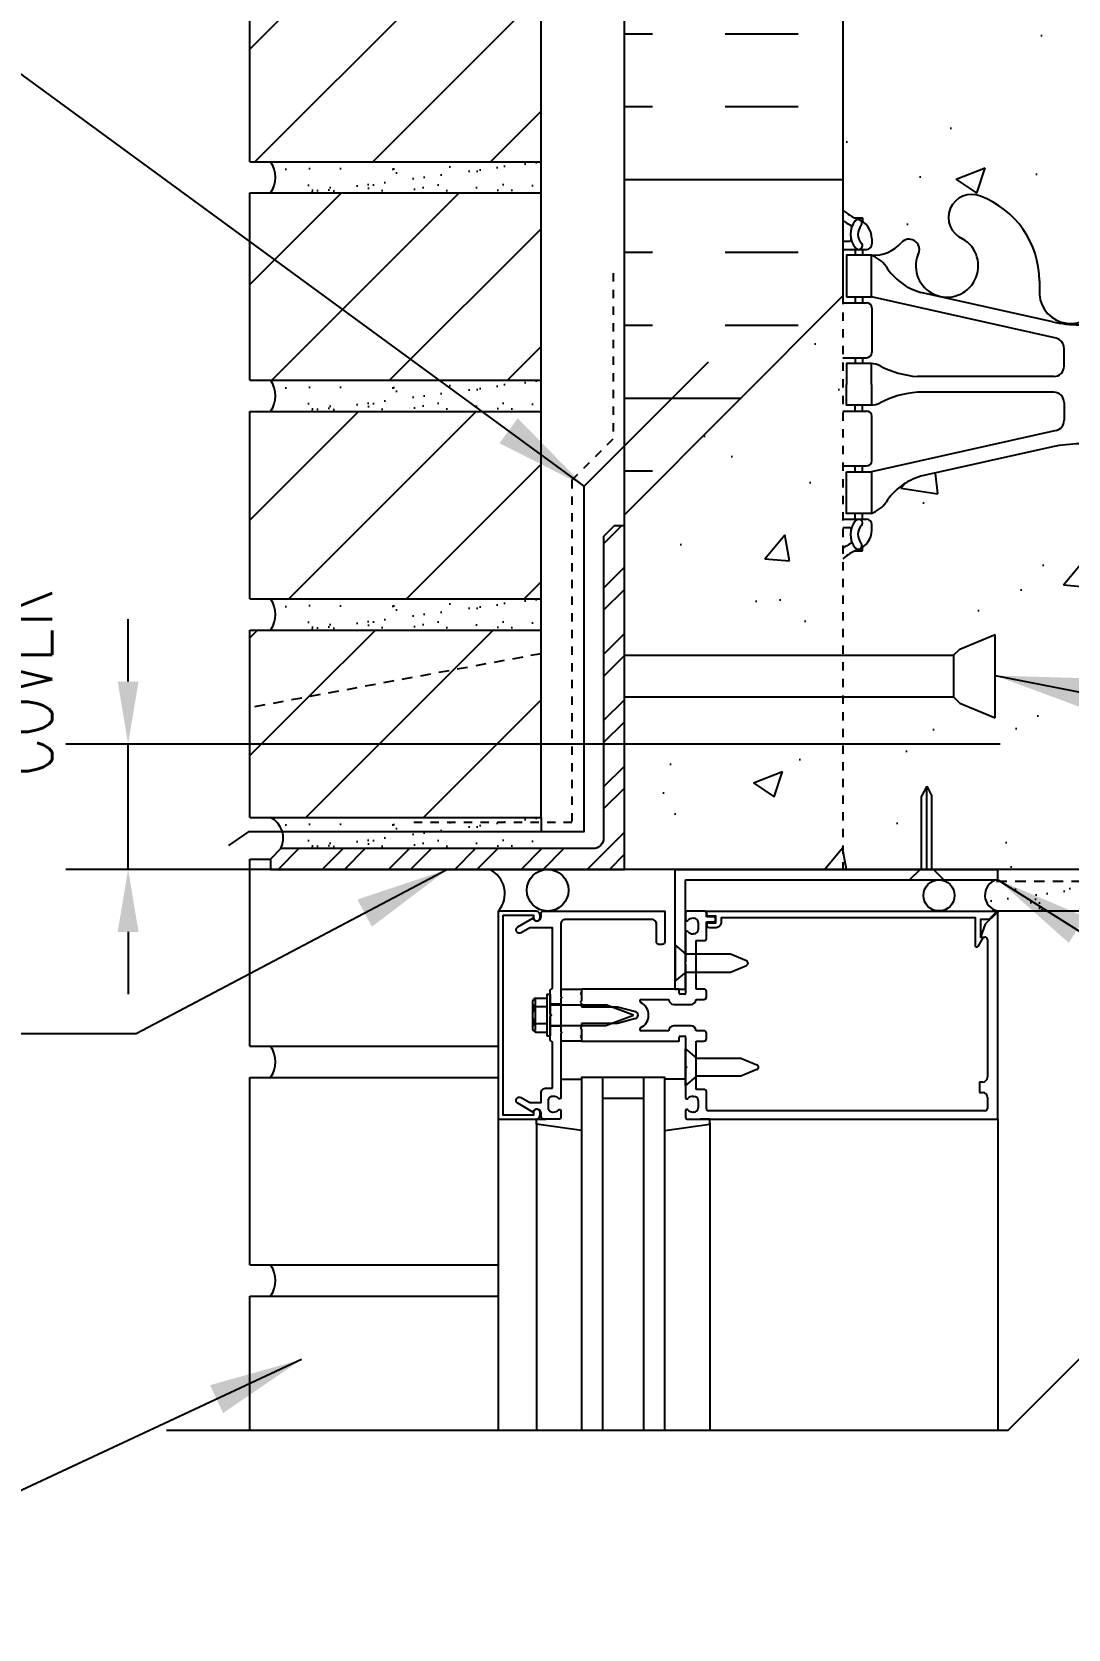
# Model space of a CAD drawing. Header units: inches. Extents: x -6.7 to 46.3, y 74.3 to 149.9.
# Drawn here: x 5.67 to 18.12, y 119.09 to 138.27 of the extents above; entities that cross this region are included whole.
import ezdxf

# ---------------------------------------------------------------- set-up
doc = ezdxf.new("R2010")
doc.units = ezdxf.units.IN
doc.header["$LTSCALE"] = 0.5
doc.header["$MEASUREMENT"] = 0
doc.linetypes.add('DASHED2', pattern=[0.375, 0.25, -0.125])
doc.linetypes.add('HIDDEN2', pattern=[0.1875, 0.125, -0.0625])
for name, color, linetype in [('HATCH', 12, 'Continuous'), ('Hidden2', 12, 'HIDDEN2'), ('LINE18', 9, 'Continuous'), ('line25', 2, 'Continuous'), ('LINE50', 5, 'Continuous'), ('LINE9', 9, 'Continuous'), ('TEXT', 4, 'Continuous'), ('Web_Edge', 9, 'Continuous')]:
    doc.layers.add(name, color=color, linetype=linetype)
doc.styles.add('DIM', font='romans.shx', dxfattribs={"width": 0.7})
doc.dimstyles.new('ext_12', dxfattribs={"dimscale": 12, "dimtxt": 0.09375, "dimasz": 0.09375, "dimexe": 0.09375, "dimexo": 0.0625, "dimgap": 0.0625, "dimtad": 1, "dimdec": 1, "dimzin": 2, "dimdsep": 46, "dimlunit": 4, "dimtxsty": 'DIM', "dimcen": 0.09, "dimdle": 0.09375, "dimclrt": 4, "dimadec": 0, "dimazin": 0, "dimtfac": 1, "dimtdec": 1, "dimtmove": 1, "dimatfit": 3, "dimfxl": 1, "dimfrac": 2, "dimtolj": 1, "dimtzin": 0, "dimarcsym": 0})
doc.dimstyles.new('ext_8', dxfattribs={"dimscale": 8, "dimtxt": 0.09375, "dimasz": 0.09375, "dimexe": 0.09375, "dimexo": 0.0625, "dimgap": 0.0625, "dimtad": 1, "dimdec": 6, "dimzin": 3, "dimdsep": 46, "dimlunit": 4, "dimtxsty": 'DIM', "dimcen": 0.09, "dimdle": 0.09375, "dimclrt": 4, "dimadec": 0, "dimazin": 0, "dimtfac": 1, "dimtdec": 6, "dimtmove": 2, "dimatfit": 3, "dimfxl": 1, "dimfrac": 2, "dimtolj": 1, "dimtzin": 0, "dimarcsym": 0})
pattern_1 = [(45, (-108.4953, -49.4303), (-0.707107, 0.707107), [])]

# ---------------------------------------------------------------- blocks, each defined once
blk = doc.blocks.new('*D3')
at = {"layer": 'Defpoints', "color": 0, "transparency": 16777216}
for p in [(6.83, 129.72), (17.802, 129.72), (15.416, 128.215)]:
    blk.add_point(p, dxfattribs=at)
at = {"layer": 'TEXT', "color": 0, "lineweight": -2, "transparency": 16777216}
for p, q in [((6.83, 130.47), (6.83, 131.22)), ((17.302, 129.72), (6.08, 129.72)), ((6.83, 128.215), (6.83, 129.72)), ((14.916, 128.215), (6.08, 128.215)), ((6.83, 127.465), (6.83, 126.715))]:
    blk.add_line(p, q, dxfattribs=at)
at = {"layer": 'TEXT', "color": 0, "transparency": 16777216}
for points in [[(6.705, 130.47), (6.955, 130.47), (6.83, 129.72)], [(6.705, 127.465), (6.955, 127.465), (6.83, 128.215)]]:
    blk.add_solid(points, dxfattribs=at)
at = {"layer": 'TEXT', "color": 4, "transparency": 16777216, "insert": (4.291, 130.465), "char_height": 0.75, "attachment_point": 5, "rotation": 90, "style": 'DIM'}
blk.add_mtext('\\A1;1 1/2" \\P (38mm)MIN. \\PCOVER', dxfattribs=at)

msp = doc.modelspace()

# ---------------------------------------------------------------- hatches: boundary and pattern name
at = {"layer": 'HATCH'}
h = msp.add_hatch(dxfattribs=at)
h.set_pattern_fill('AR-CONC', color=256, scale=0.5)
h.paths.add_polyline_path([(25.1326067, 85.3090041), (25.1801067, 85.3090041), (25.1801067, 85.3790041), (25.0751067, 85.3790041, -0.155528605), (24.8994138, 85.5130493, 0.1809141487), (24.4816926, 85.8243942), (22.900897, 86.1773534, 0.0549743364), (22.5740266, 86.2134013), (20.4161056, 86.2134013), (18.2581846, 86.2134013, 0.0549743364), (17.9313141, 86.1773534), (16.3505186, 85.8243942, 0.1809141487), (15.9327974, 85.5130493, -0.155528605), (15.7571045, 85.3790041), (15.6521045, 85.3790041), (15.6521045, 85.3090041), (15.6996045, 85.3090041, -0.4142135624), (15.7621045, 85.2465041), (15.7621045, 85.1790041, -0.2490694202), (15.6521045, 84.971881), (15.6521045, 84.9301549), (15.5621045, 84.9301549, 0.0884161507), (15.4161015, 84.8328432), (15.4161015, 84.0877083), (19.4161015, 84.0877083), (20.4161015, 83.0877083), (20.4161015, 85.0877083), (21.4161015, 84.0877083), (25.4161015, 84.0877083), (25.4161015, 84.8328511, 0.0884104075), (25.2701067, 84.9301549), (25.1801067, 84.9301549), (25.1801067, 84.971881, -0.2490694202), (25.0701067, 85.1790041), (25.0701067, 85.2465041, -0.4142135624)])
h.paths.add_polyline_path([(25.4161015, 91.8328432), (25.4161015, 92.5922319), (25.3311051, 92.3315764, -0.6), (25.2311051, 92.3315764), (25.182192, 92.4815764), (25.0561051, 92.4815764, -0.4142135624), (25.0061051, 92.5315764), (25.0061051, 92.5615764), (24.9061051, 92.5615764), (24.9061051, 94.3988331, 0.1089354802), (24.7534333, 94.2856462, -0.8344002614), (24.5419291, 94.4111906), (24.5536393, 94.4325365, 2.155403934), (24.0149915, 94.2381187, -1), (23.8014022, 93.7270165, -0.3112229933), (23.0924278, 94.7430107), (23.0929376, 94.9079985, 1.6613820595), (22.5318546, 94.5552581, -1), (22.3182653, 94.0441559, -0.3009499256), (21.582025, 94.9164533, 1.6613820595), (21.0209419, 94.5637129, 0.0556171619), (21.2002401, 94.5181423, -0.8432432356), (21.1659236, 94.085821, -0.0499324055), (20.4161015, 94.0214007, -0.0499324055), (19.6662793, 94.085821, -0.8432432356), (19.6319628, 94.5181423, 0.0556171619), (19.8112611, 94.5637129, 1.6613820595), (19.250178, 94.9164533, -0.3009499256), (18.5139377, 94.0441559, -1), (18.3003484, 94.5552581, 1.6613820595), (17.7392653, 94.9079985), (17.7397752, 94.7430107, -0.3112229933), (17.0308008, 93.7270165, -1), (16.8172115, 94.2381187, 2.155403934), (16.2785636, 94.4325365), (16.2902738, 94.4111906, -0.8343745963), (16.0787746, 94.2856405, 0.1089377873), (15.9261011, 94.3988316), (15.9260978, 92.5615764), (15.8260978, 92.5615764), (15.8260978, 92.5315764, -0.4142135624), (15.7760978, 92.4815764), (15.6500109, 92.4815764), (15.6010978, 92.3315764, -0.6), (15.5010978, 92.3315764), (15.4161015, 92.5922319), (15.4161015, 91.8328432), (15.4161015, 89.0251651, 0.0884161507), (15.5621045, 88.9278534), (15.6521045, 88.9278534), (15.6521045, 88.8861273, -0.2490694202), (15.7621045, 88.6790041), (15.7621045, 88.6115041, -0.4142135624), (15.6996045, 88.5490041), (15.6521045, 88.5490041), (15.6521045, 88.4790041), (15.7571045, 88.4790041, 0.2317357955), (16.114769, 88.6300285, -0.8344002607), (16.3262732, 88.5044841), (16.314563, 88.4831382, 2.155403934), (16.8532108, 88.6775559, -1), (17.0668001, 89.1886581, -0.3112229933), (17.7757746, 88.172664), (17.7752647, 88.0076762, 1.6613820595), (18.3363477, 88.3604166, -1), (18.549937, 88.8715188, -0.3009499256), (19.2861774, 87.9992214, 1.6613820595), (19.8472604, 88.3519617, 0.0556171619), (19.6679622, 88.3975323, -0.8432432356), (19.7022787, 88.8298536, -0.0475443617), (20.4161056, 88.8946092, -0.0475443617), (21.1299325, 88.8298536, -0.8432432356), (21.1642489, 88.3975323, 0.0556171619), (20.9849507, 88.3519617, 1.6613820595), (21.5460338, 87.9992214, -0.3009499256), (22.2822741, 88.8715188, -1), (22.4958634, 88.3604166, 1.6613820595), (23.0569465, 88.0076762), (23.0564366, 88.172664, -0.3112229933), (23.765411, 89.1886581, -1), (23.9790003, 88.6775559, 2.155403934), (24.5176482, 88.4831382), (24.505938, 88.5044841, -0.8343745963), (24.7174372, 88.6300342, 0.2317403101), (25.0751067, 88.4790041), (25.1801067, 88.4790041), (25.1801067, 88.5490041), (25.1326067, 88.5490041, -0.4142135624), (25.0701067, 88.6115041), (25.0701067, 88.6790041, -0.2490694202), (25.1801067, 88.8861273), (25.1801067, 88.9278534), (25.2701067, 88.9278534, 0.0884104075), (25.4161015, 89.0251572)])
h.paths.add_polyline_path([(20.3398556, 96.6670022, 0.2256517541), (19.9648556, 97.0420022), (16.3011061, 97.0420022, 0.2256517541), (15.9261061, 96.6670022), (15.9261061, 95.8261963, 0.2256517541), (16.3011061, 95.4511963), (19.9648556, 95.4511963, 0.2256517541), (20.3398556, 95.8261963)])
h.paths.add_polyline_path([(20.3398556, 98.4484297, 0.2256517541), (19.9648556, 98.8234297), (16.3011061, 98.8234297, 0.2256517541), (15.9261061, 98.4484297), (15.9261061, 97.6076238, 0.2256517541), (16.3011061, 97.2326238), (19.9648556, 97.2326238, 0.2256517541), (20.3398556, 97.6076238)])
h.paths.add_polyline_path([(24.9061051, 98.4484297, 0.2256517541), (24.5311051, 98.8234297), (20.8673556, 98.8234297, 0.2256517541), (20.4923556, 98.4484297), (20.4923556, 97.6076238, 0.2256517541), (20.8673556, 97.2326238), (24.5311051, 97.2326238, 0.2256517541), (24.9061051, 97.6076238)])
h.paths.add_polyline_path([(24.9061051, 95.8261963), (24.9061051, 96.6670022, 0.2256517541), (24.5311051, 97.0420022), (20.8673556, 97.0420022, 0.2256517541), (20.4923556, 96.6670022), (20.4923556, 95.8261963, 0.2256517541), (20.8673556, 95.4511963), (24.5311051, 95.4511963, 0.2256517541)])
h.paths.add_polyline_path([(23.708367, 102.6547566), (16.0872567, 102.6547566, 0.2681558505), (15.9261018, 102.5066196), (15.9261018, 101.1451866), (16.0460978, 100.9451932), (16.0460978, 100.8328432), (16.0460978, 100.7204932), (15.9261018, 100.5204999), (15.9261018, 99.1590669, 0.2681558505), (16.0872567, 99.0109299), (23.708367, 99.0109299)])
h.paths.add_polyline_path([(24.9061051, 100.5204932), (24.7861051, 100.7204932), (24.7861051, 100.8328432), (24.7861051, 100.9451932), (24.9061051, 101.1451932), (24.9061051, 102.5066331, 0.2681384485), (24.7449544, 102.6547566), (23.708367, 102.6547566), (23.708367, 99.0109299), (24.7449544, 99.0109299, 0.2681384485), (24.9061051, 99.1590534)])
h.paths.add_polyline_path([(23.708367, 104.4330627), (20.8673556, 104.4330627, 0.2256517541), (20.4923556, 104.0580627), (20.4923556, 103.2172568, 0.2256517541), (20.8673556, 102.8422568), (23.708367, 102.8422568)])
h.paths.add_polyline_path([(24.9061051, 104.0580627, 0.2256517541), (24.5311051, 104.4330627), (23.708367, 104.4330627), (23.708367, 102.8422568), (24.5311051, 102.8422568, 0.2256517541), (24.9061051, 103.2172568)])
h.paths.add_polyline_path([(23.708367, 105.8175316, 0.0670576587), (23.6548883, 106.2144902), (20.8673556, 106.2144902, 0.2256517541), (20.4923556, 105.8394902), (20.4923556, 104.9986843, 0.2256517541), (20.8673556, 104.6236843), (23.708367, 104.6236843)])
h.paths.add_polyline_path([(20.3398556, 105.8394902, 0.2256517541), (19.9648556, 106.2144902), (16.3011061, 106.2144902, 0.2256517541), (15.9261061, 105.8394902), (15.9261061, 104.9986843, 0.2256517541), (16.3011061, 104.6236843), (19.9648556, 104.6236843, 0.2256517541), (20.3398556, 104.9986843)])
h.paths.add_polyline_path([(20.3398556, 104.0580627, 0.2256517541), (19.9648556, 104.4330627), (16.3011061, 104.4330627, 0.2256517541), (15.9261061, 104.0580627), (15.9261061, 103.2172568, 0.2256517541), (16.3011061, 102.8422568), (19.9648556, 102.8422568, 0.2256517541), (20.3398556, 103.2172568)])
h.paths.add_polyline_path([(24.9061051, 105.8394902, 0.2256517541), (24.5311051, 106.2144902), (23.6548883, 106.2144902, -0.0670576587), (23.708367, 105.8175316), (23.708367, 104.6236843), (24.5311051, 104.6236843, 0.2256517541), (24.9061051, 104.9986843)])
h.paths.add_polyline_path([(24.9061051, 109.1041101), (25.0061051, 109.1041101), (25.0061051, 109.1341101, -0.4142135624), (25.0561051, 109.1841101), (25.182192, 109.1841101), (25.2311051, 109.3341101, -0.6), (25.3311051, 109.3341101), (25.4161015, 109.0734546), (25.4161015, 109.8328432), (15.4161015, 109.8328432), (15.4161015, 109.0734546), (15.5010978, 109.3341101, -0.6), (15.6010978, 109.3341101), (15.6500109, 109.1841101), (15.7760978, 109.1841101, -0.4142135624), (15.8260978, 109.1341101), (15.8260978, 109.1041101), (15.9260978, 109.1041101), (15.9260993, 108.2681196), (20.1541408, 107.6388858, -0.0173462216), (20.4161015, 107.6442858, -0.0499324055), (21.1659236, 107.5798654, -0.2556237315), (21.3412607, 107.462214), (21.897462, 107.3794379, -0.1190285487), (22.3182653, 107.6215306, -0.6931122739), (22.6735183, 107.2435871, -0.0800401235), (23.0978658, 107.0253361, -0.2855714981), (23.8014022, 107.93867, -1), (24.0149915, 107.4275678, 2.155403934), (24.5536393, 107.23315), (24.5419291, 107.2544959, -0.8343745963), (24.7534284, 107.380046, 0.1089398157), (24.9061051, 107.2668534)])
h.paths.add_polyline_path([(27.4161015, 107.7614147), (27.4161015, 109.3328432), (26.1036015, 109.3328432), (26.1036015, 109.8328432), (25.4161015, 109.8328432), (25.4161015, 99.8328432), (25.9161015, 99.8328432)])
h.paths.add_polyline_path([(23.0929376, 106.757688), (23.0924278, 106.9226758, -0.0235577654), (23.0978658, 107.0253361, 0.0800401235), (22.6735183, 107.2435871, -0.1812565716), (22.5318546, 107.1104284, 1.6613820595)])
h.paths.add_polyline_path([(21.582025, 106.7492332, -0.1756300226), (21.897462, 107.3794379), (21.3412607, 107.462214, -0.4834174344), (21.2002401, 107.1475442, 0.0556171619), (21.0209419, 107.1019736, 1.6613820595)])
h.paths.add_polyline_path([(19.8112611, 107.1019736, 0.0556171619), (19.6319628, 107.1475442, -0.8432432356), (19.6662793, 107.5798654, -0.0325579842), (20.1541408, 107.6388858), (15.9260993, 108.2681196), (15.926101, 107.2668548, 0.1089334973), (16.0787696, 107.3800403, -0.8344002591), (16.2902738, 107.2544959), (16.2785636, 107.23315, 2.155403934), (16.8172115, 107.4275678, -1), (17.0308008, 107.93867, -0.3112229933), (17.7397752, 106.9226758), (17.7392653, 106.757688, 1.6613820595), (18.3003484, 107.1104284, -1), (18.5139377, 107.6215306, -0.3009499256), (19.250178, 106.7492332, 1.6613820595)])
h.paths.add_polyline_path([(15.4161015, 108.3440195), (13.4161015, 108.6628462), (13.4161015, 107.7614147), (14.9161015, 99.8328432), (15.4161015, 99.8328432), (15.4161015, 100.8328432)])
h.paths.add_polyline_path([(15.4161015, 109.8328432), (14.7286015, 109.8328432), (14.7286015, 109.3328432), (13.4161015, 109.3328432), (13.4161015, 108.6628462), (15.4161015, 108.3440195)])
h.paths.add_polyline_path([(12.2911015, 108.8421862), (11.2987702, 109.0003771, 0.8731750859), (10.5615828, 107.1349025), (12.2911015, 106.6714793)], flags=17)
h.paths.add_polyline_path([(12.2911015, 106.6714793), (10.5615828, 107.1349025, -0.8731750859), (11.2987702, 109.0003771), (12.2911015, 108.8421862), (12.2911015, 109.8328432), (11.2911015, 109.8328432), (8.2911015, 109.8328432), (8.2911015, 105.7624137), (8.2911015, 104.8328432, 0.0500646714), (8.3908596, 103.8390476), (12.2911015, 103.9673624)])
h.paths.add_polyline_path([(8.2911015, 109.8328432), (8.1036015, 109.8328432), (3.370375, 109.6771239), (3.3691826, 107.2133614), (2.3691826, 106.2133614), (4.3691826, 106.2133614), (3.3695002, 105.213679), (3.3695002, 103.6738489), (8.3908596, 103.8390476, -0.0500646714), (8.2911015, 104.8328432), (8.2911015, 105.7624137)])
h.paths.add_polyline_path([(37.4627027, 106.8307722), (38.4627027, 107.8307722), (36.4627027, 107.8307722), (37.4627027, 108.8307722), (37.4627027, 109.8328432), (28.0411015, 109.8328432), (28.0411015, 105.8322339), (37.4627027, 105.8328432)])
h.paths.add_polyline_path([(25.4161015, 131.9446503, 0.0884104075), (25.2701067, 132.0419541), (25.1801067, 132.0419541), (25.1801067, 132.0836802, -0.2490694202), (25.0701067, 132.2908033), (25.0701067, 132.3583033, -0.4142135624), (25.1326067, 132.4208033), (25.1801067, 132.4208033), (25.1801067, 132.4908033), (25.0751067, 132.4908033, -0.1686720398), (24.8891256, 132.6403863, 0.174450119), (24.4816926, 132.9361934), (22.900897, 133.2891526, 0.0549743364), (22.5740266, 133.3252005), (20.4161056, 133.3252005), (18.2581846, 133.3252005, 0.0549743364), (17.9313141, 133.2891526), (16.3505186, 132.9361934, 0.174450119), (15.9430855, 132.6403863, -0.1686720398), (15.7571045, 132.4908033), (15.6521045, 132.4908033), (15.6521045, 132.4208033), (15.6996045, 132.4208033, -0.4142135624), (15.7621045, 132.3583033), (15.7621045, 132.2908033, -0.2490694202), (15.6521045, 132.0836802), (15.6521045, 132.0419541), (15.5621045, 132.0419541, 0.0884161507), (15.4161015, 131.9446424), (15.4161015, 130.7863182), (16.7443334, 130.7863182), (16.8175567, 130.8595415), (17.2443334, 131.0363182), (17.2443334, 130.0363182), (16.8175567, 130.2130949), (16.7443334, 130.2863182), (15.4161015, 130.2863182), (15.4161015, 128.2148277), (16.3599563, 128.2148277), (16.3599563, 129.095319), (16.4224563, 129.2148277), (16.4849563, 129.095319), (16.4849563, 128.2148277), (17.275865, 128.2148277), (25.4161015, 128.2148277)])
h.paths.add_polyline_path([(15.4161015, 130.2863182), (12.7911015, 130.2863182), (12.7911015, 128.2148277), (15.4161015, 128.2148277)])
h.paths.add_polyline_path([(15.4161015, 135.1038218), (12.7911015, 132.4738182), (12.7911015, 130.7863182), (15.4161015, 130.7863182)])
h.paths.add_polyline_path([(25.4161015, 138.9446424), (25.4161015, 141.7523285, 0.0884104075), (25.2701067, 141.8496323), (25.1801067, 141.8496323), (25.1801067, 141.8913584, -0.2490694202), (25.0701067, 142.0984815), (25.0701067, 142.1659815, -0.4142135624), (25.1326067, 142.2284815), (25.1801067, 142.2284815), (25.1801067, 142.2984815), (25.0751067, 142.2984815, 0.2317357928), (24.7174422, 142.1474572, -0.8344002764), (24.505938, 142.2730016), (24.5176482, 142.2943475, 2.155403934), (23.9790003, 142.0999298, -1), (23.765411, 141.5888275, -0.3112229933), (23.0564366, 142.6048217), (23.0569465, 142.7698095, 1.6613820595), (22.4958634, 142.4170691, -1), (22.2822741, 141.9059669, -0.3009499256), (21.5460338, 142.7782643, 1.6613820595), (20.9849507, 142.4255239, 0.0556171619), (21.1642489, 142.3799534, -0.8432432356), (21.1299325, 141.9476321, -0.0475443617), (20.4161056, 141.8828764, -0.0475443617), (19.7022787, 141.9476321, -0.8432432356), (19.6679622, 142.3799534, 0.0556171619), (19.8472604, 142.4255239, 1.6613820595), (19.2861774, 142.7782643, -0.3009499256), (18.549937, 141.9059669, -1), (18.3363477, 142.4170691, 1.6613820595), (17.7752647, 142.7698095), (17.7757746, 142.6048217, -0.3112229934), (17.0668001, 141.5888275, -1), (16.8532108, 142.0999298, 2.155403934), (16.314563, 142.2943475), (16.3262732, 142.2730016, -0.8343745963), (16.1147739, 142.1474515, 0.2317403101), (15.7571045, 142.2984815), (15.6521045, 142.2984815), (15.6521045, 142.2284815), (15.6996045, 142.2284815, -0.4142135624), (15.7621045, 142.1659815), (15.7621045, 142.0984815, -0.2490694202), (15.6521045, 141.8913584), (15.6521045, 141.8496323), (15.5621045, 141.8496323, 0.0884161507), (15.4161015, 141.7523206), (15.4161015, 138.9446424), (15.4161015, 136.1369642, 0.0884161507), (15.5621045, 136.0396526), (15.6521045, 136.0396526), (15.6521045, 135.9979265, -0.2490694202), (15.7621045, 135.7908033), (15.7621045, 135.7233033, -0.4142135624), (15.6996045, 135.6608033), (15.6521045, 135.6608033), (15.6521045, 135.5908033), (15.7571045, 135.5908033, 0.2317357964), (16.114769, 135.7418277, -0.8344002559), (16.3262732, 135.6162833), (16.314563, 135.5949374, 2.1554039339), (16.8532108, 135.7893551, -1), (17.0668001, 136.3004573, -0.3112229934), (17.7757746, 135.2844632), (17.7752647, 135.1194754, 1.6613820595), (18.3363477, 135.4722157, -1), (18.549937, 135.983318, -0.3009499256), (19.2861774, 135.1110206, 1.6613820595), (19.8472604, 135.4637609, 0.0556171619), (19.6679622, 135.5093315, -0.8432432356), (19.7022787, 135.9416528, -0.0475443617), (20.4161056, 136.0064084, -0.0475443617), (21.1299325, 135.9416528, -0.8432432356), (21.1642489, 135.5093315, 0.0556171619), (20.9849507, 135.4637609, 1.6613820595), (21.5460338, 135.1110206, -0.3009499256), (22.2822741, 135.983318, -1), (22.4958634, 135.4722157, 1.6613820595), (23.0569465, 135.1194754), (23.0564366, 135.2844632, -0.3112229933), (23.765411, 136.3004573, -1), (23.9790003, 135.7893551, 2.155403934), (24.5176482, 135.5949374), (24.505938, 135.6162833, -0.8343745963), (24.7174372, 135.7418334, 0.2317403101), (25.0751067, 135.5908033), (25.1801067, 135.5908033), (25.1801067, 135.6608033), (25.1326067, 135.6608033, -0.4142135624), (25.0701067, 135.7233033), (25.0701067, 135.7908033, -0.2490694202), (25.1801067, 135.9979265), (25.1801067, 136.0396526), (25.2701067, 136.0396526, 0.0884104075), (25.4161015, 136.1369564)])
h.paths.add_polyline_path([(25.4161015, 147.9376558), (19.3989277, 147.9376558), (18.3989277, 146.9376558), (18.3989277, 148.9376558), (17.3989277, 147.9376558), (15.4161015, 147.9363612), (15.4161015, 145.9446424, 0.0884161507), (15.5621045, 145.8473307), (15.6521045, 145.8473307), (15.6521045, 145.8056047, -0.2490694202), (15.7621045, 145.5984815), (15.7621045, 145.5309815, -0.4142135624), (15.6996045, 145.4684815), (15.6521045, 145.4684815), (15.6521045, 145.3984815), (15.7571045, 145.3984815, -0.155528605), (15.9327974, 145.2644364, 0.1809141487), (16.3505186, 144.9530915), (17.9313141, 144.6001323, 0.0549743364), (18.2581846, 144.5640844), (20.4161056, 144.5640844), (22.5740266, 144.5640844, 0.0549743364), (22.900897, 144.6001323), (24.4816926, 144.9530915, 0.1809141487), (24.8994138, 145.2644364, -0.155528605), (25.0751067, 145.3984815), (25.1801067, 145.3984815), (25.1801067, 145.4684815), (25.1326067, 145.4684815, -0.4142135624), (25.0701067, 145.5309815), (25.0701067, 145.5984815, -0.2490694202), (25.1801067, 145.8056047), (25.1801067, 145.8473307), (25.2701067, 145.8473307, 0.0884104074), (25.4161015, 145.9446346)])
h = msp.add_hatch(dxfattribs=at)
h.set_pattern_fill('ANSI31', color=256, scale=8, style=0)
h.set_pattern_definition(pattern_1)
h.paths.add_polyline_path([(11.7911015, 136.7148277), (11.7911015, 138.9648277), (8.2911015, 138.9648277), (8.2911015, 136.7148277)])
h = msp.add_hatch(dxfattribs=at)
h.set_pattern_fill('INSUL', color=256, scale=7, style=0)
h.paths.add_polyline_path([(15.4161015, 138.9446424), (15.1661015, 138.9446424), (14.7286015, 138.9446424), (14.7286015, 138.4446424), (13.2286015, 138.4446424), (13.2286015, 138.9446424), (12.7911015, 138.9446424), (12.7911015, 132.8191834), (13.1358096, 132.8191834), (15.4161015, 135.1038218)])
h.paths.add_polyline_path([(28.0411015, 138.9446424), (27.6036015, 138.9446424), (27.6036015, 138.4446424), (26.1036015, 138.4446424), (26.1036015, 138.9446424), (25.6661015, 138.9446424), (25.4161015, 138.9446424), (25.4161015, 135.6013015), (28.0411015, 135.6013015)])
h.paths.add_polyline_path([(28.0411015, 135.6013015), (25.4161015, 135.6013015), (25.4161015, 128.2148277), (28.0411015, 128.2148277)])
h = msp.add_hatch(dxfattribs=at)
h.set_pattern_fill('AR-SAND', color=256, scale=0.25, style=0)
h.set_pattern_definition([(37.5, (-108.4953, -44.1803), (-0.01574834, 0.48170594), [0, -0.38, 0, -0.425, 0, -0.40625]), (7.5, (-108.4953, -44.1803), (0.4424442, 0.7055365), [0, -0.205, 0, -0.3425, 0, -0.13125]), (327.5, (-108.8028, -44.1803), (0.7785355, 0.0014148), [0, -0.125, 0, -0.45, 0, -0.5875]), (317.5, (-108.8028, -44.1803), (0.7515317, 0.2194189), [0, -0.0625, 0, -0.295, 0, -0.3375])])
h.paths.add_polyline_path([(11.7911015, 136.7148277), (8.5411015, 136.7148277, -0.3182332765), (8.5411015, 136.3398277), (11.7911015, 136.3398277)])
h = msp.add_hatch(dxfattribs=at)
h.set_pattern_fill('ANSI31', color=256, scale=8, style=0)
h.set_pattern_definition(pattern_1)
h.paths.add_polyline_path([(11.7911015, 134.0898277), (11.7911015, 136.3398277), (8.2911015, 136.3398277), (8.2911015, 134.0898277)])
h = msp.add_hatch(dxfattribs=at)
h.set_pattern_fill('AR-SAND', color=256, scale=0.25, style=0)
h.set_pattern_definition([(37.5, (-108.4953, -46.8053), (-0.01574834, 0.48170594), [0, -0.38, 0, -0.425, 0, -0.40625]), (7.5, (-108.4953, -46.8053), (0.4424442, 0.7055365), [0, -0.205, 0, -0.3425, 0, -0.13125]), (327.5, (-108.8028, -46.8053), (0.7785355, 0.0014148), [0, -0.125, 0, -0.45, 0, -0.5875]), (317.5, (-108.8028, -46.8053), (0.7515317, 0.2194189), [0, -0.0625, 0, -0.295, 0, -0.3375])])
h.paths.add_polyline_path([(11.7911015, 134.0898277), (8.5411015, 134.0898277, -0.3182332765), (8.5411015, 133.7148277), (11.7911015, 133.7148277)])
h = msp.add_hatch(dxfattribs=at)
h.set_pattern_fill('ANSI31', color=256, scale=8, style=0)
h.set_pattern_definition(pattern_1)
h.paths.add_polyline_path([(8.2911015, 131.4648277), (11.7911015, 131.4648277), (11.7911015, 133.7148277), (8.2911015, 133.7148277)])
h = msp.add_hatch(dxfattribs=at)
h.set_pattern_fill('ANSI32', color=256, scale=1.5, style=0)
h.set_pattern_definition([(45, (98.1506, -26.2187), (-0.3977476, 0.3977476), []), (45, (98.41576, -26.2187), (-0.3977476, 0.3977476), [])])
h.paths.add_polyline_path([(12.7911015, 132.3398277), (12.6661015, 132.3398277), (12.5411015, 132.2148277), (12.5411015, 128.5898277, -0.4142135624), (12.4161015, 128.4648277), (8.6661015, 128.4648277), (8.5411015, 128.3398277), (8.5411015, 128.2148277), (12.7911015, 128.2148277)])
h = msp.add_hatch(dxfattribs=at)
h.set_pattern_fill('AR-SAND', color=256, scale=0.25, style=0)
h.set_pattern_definition([(37.5, (-108.4953, -49.4303), (-0.01574834, 0.48170594), [0, -0.38, 0, -0.425, 0, -0.40625]), (7.5, (-108.4953, -49.4303), (0.4424442, 0.7055365), [0, -0.205, 0, -0.3425, 0, -0.13125]), (327.5, (-108.8028, -49.4303), (0.7785355, 0.0014148), [0, -0.125, 0, -0.45, 0, -0.5875]), (317.5, (-108.8028, -49.4303), (0.7515317, 0.2194189), [0, -0.0625, 0, -0.295, 0, -0.3375])])
h.paths.add_polyline_path([(11.7911015, 131.0898277), (11.7911015, 131.4648277), (8.5411015, 131.4648277, -0.3182332765), (8.5411015, 131.0898277)])
h = msp.add_hatch(dxfattribs=at)
h.set_pattern_fill('ANSI31', color=256, scale=8, style=0)
h.set_pattern_definition(pattern_1)
h.paths.add_polyline_path([(8.2911015, 130.1576708), (11.7911015, 130.8054622), (11.7911015, 131.0898277), (8.2911015, 131.0898277)])
h = msp.add_hatch(dxfattribs=at)
h.set_pattern_fill('ANSI31', color=256, scale=8, style=0)
h.set_pattern_definition(pattern_1)
h.paths.add_polyline_path([(8.2911015, 130.1576708), (8.2911015, 128.8398277), (11.7911015, 128.8398277), (11.7911015, 130.8054622)])
h = msp.add_hatch(dxfattribs=at)
h.set_pattern_fill('AR-SAND', color=256, scale=0.25, style=0)
h.set_pattern_definition([(37.5, (-108.4953, -52.0553), (-0.01574834, 0.48170594), [0, -0.38, 0, -0.425, 0, -0.40625]), (7.5, (-108.4953, -52.0553), (0.4424442, 0.7055365), [0, -0.205, 0, -0.3425, 0, -0.13125]), (327.5, (-108.8028, -52.0553), (0.7785355, 0.0014148), [0, -0.125, 0, -0.45, 0, -0.5875]), (317.5, (-108.8028, -52.0553), (0.7515317, 0.2194189), [0, -0.0625, 0, -0.295, 0, -0.3375])])
h.paths.add_polyline_path([(11.7911015, 128.8398277), (8.5411015, 128.8398277, -0.3182332765), (8.5411015, 128.4648277), (11.7911015, 128.4648277)])
h = msp.add_hatch(dxfattribs=at)
h.set_pattern_fill('AR-SAND', color=256, scale=0.25, style=0)
h.paths.add_polyline_path([(17.2122751, 128.0695527, 0.6856263079), (17.278634, 127.7148277), (19.3413257, 127.7148277), (19.3413257, 128.0695527)])

# ---------------------------------------------------------------- linework, layer by layer
at = {"layer": 'HATCH', "linetype": 'HIDDEN2'}
msp.add_line((15.4161015, 135.1038218), (15.4161015, 128.2148277), dxfattribs=at)
at = {"layer": 'HATCH'}
for p, q in [((16.4224563, 128.2148277), (16.4224563, 129.2148277)), ((12.0261101, 125.694442), (12.2761101, 125.694442)), ((12.525865, 125.7148277), (12.525865, 121.4812634)), ((13.025865, 121.4812634), (13.025865, 125.7148277)), ((13.52562, 125.694442), (13.27562, 125.694442)), ((13.025865, 125.4648277), (12.525865, 125.4648277)), ((11.275865, 125.2148277), (11.275865, 121.4812634)), ((11.7361101, 125.154442), (11.7361101, 125.214442)), ((11.7361101, 125.214442), (11.851741, 125.214442)), ((11.7361101, 125.1718073), (11.7361101, 121.4812634)), ((12.2761101, 125.0779066), (11.7361101, 125.154442)), ((13.27562, 125.0779066), (13.81562, 125.154442)), ((13.81562, 125.154442), (13.81562, 125.214442)), ((13.81562, 125.1718073), (13.81562, 121.4812634)), ((17.275865, 125.2148277), (17.275865, 121.4812634))]:
    msp.add_line(p, q, dxfattribs=at)
at = {"layer": 'HATCH', "color": 6, "linetype": 'DASHED2'}
msp.add_lwpolyline([(28.1852476, 134.0880902), (28.1852476, 128.0695527), (17.2122751, 128.0695527)], dxfattribs=at)
at = {"layer": 'HATCH'}
for centre in [(8.2763406, 125.9023277), (8.2763406, 123.2773277)]:
    msp.add_arc(centre, 0.3244296, 324.69439705, 35.30560295, dxfattribs=at)
at = {"layer": 'Hidden2'}
for p, q in [((12.6552656, 135.3744715), (12.6552656, 133.3860248)), ((12.1612259, 132.8919851), (12.6552656, 133.3860248)), ((12.1612259, 132.8919851), (12.1612259, 128.7778327)), ((12.1612259, 128.7778327), (10.1612259, 128.7778327))]:
    msp.add_line(p, q, dxfattribs=at)
at = {"layer": 'LINE18'}
for p, q in [((16.8175567, 130.8595415), (17.2443334, 131.0363182)), ((17.2443334, 130.0363182), (17.2443334, 131.0363182)), ((17.2443334, 131.0363182), (17.2443334, 131.0363182)), ((16.7443334, 130.7863182), (16.8175567, 130.8595415)), ((12.7911015, 130.7863182), (16.7443334, 130.7863182)), ((16.7443334, 130.7863182), (16.7443334, 130.2863182)), ((12.7911015, 130.2863182), (16.7443334, 130.2863182)), ((16.7443334, 130.2863182), (16.8175567, 130.2130949)), ((16.8175567, 130.2130949), (17.2443334, 130.0363182)), ((16.4224563, 129.2148277), (16.3599563, 129.095319)), ((16.4224563, 129.2148277), (16.4849563, 129.095319)), ((16.3599563, 128.2148277), (16.3599563, 129.095319)), ((16.4849563, 128.2148277), (16.4849563, 129.095319)), ((11.7911015, 128.8398277), (11.7911015, 128.6691834)), ((16.3412382, 128.2148277), (16.2162382, 128.0898277)), ((16.5036745, 128.2148277), (16.6286745, 128.0898277))]:
    msp.add_line(p, q, dxfattribs=at)
at = {"layer": 'line25'}
for p, q in [((8.2911015, 136.7148277), (8.2911015, 138.9648277)), ((11.7911015, 128.8398277), (11.7911015, 138.9648277)), ((15.4161015, 138.9446424), (15.4161015, 135.1038218)), ((8.2911015, 136.7148277), (11.7911015, 136.7148277)), ((8.2911015, 136.3398277), (11.7911015, 136.3398277)), ((8.2911015, 134.0898277), (8.2911015, 136.3398277)), ((12.7911015, 132.4738182), (15.4161015, 135.1038218)), ((8.2911015, 134.0898277), (11.7911015, 134.0898277)), ((8.2911015, 133.7148277), (11.7911015, 133.7148277)), ((8.2911015, 131.4648277), (8.2911015, 133.7148277)), ((8.2911015, 131.4648277), (11.7911015, 131.4648277)), ((8.2911015, 128.8398277), (8.2911015, 131.0898277)), ((8.2911015, 131.0898277), (11.7911015, 131.0898277)), ((8.2911015, 128.8398277), (11.7911015, 128.8398277))]:
    msp.add_line(p, q, dxfattribs=at)
at = {"layer": 'line25', "color": 12}
for p, q in [((8.2911015, 126.0898277), (8.2911015, 128.3398277)), ((8.2911015, 128.3398277), (8.5411015, 128.3398277)), ((8.2911015, 126.0898277), (11.27599, 126.0898277)), ((8.2911015, 123.4648277), (8.2911015, 125.7148277)), ((8.2911015, 125.7148277), (11.27599, 125.7148277)), ((8.2911015, 123.4648277), (11.27599, 123.4648277)), ((8.2911015, 121.4812634), (8.2911015, 123.0898277)), ((8.2911015, 123.0898277), (11.27599, 123.0898277))]:
    msp.add_line(p, q, dxfattribs=at)
for centre, radius in [((11.8689572, 127.9648277), 0.25), ((16.569365, 127.9025955), 0.1872321)]:
    msp.add_circle(centre, radius, dxfattribs=at)
for centre, radius, start, end in [((11.0378847, 127.9249573), 0.317473, 318.55645567, 65.93104434), ((17.3139958, 127.9050123), 0.1934442, 107.17760034, 258.63169701)]:
    msp.add_arc(centre, radius, start, end, dxfattribs=at)
at = {"layer": 'LINE50'}
for p, q in [((12.7911015, 128.2148277), (12.7911015, 137.2148277)), ((15.4161015, 128.2148277), (12.7911015, 128.2148277)), ((28.0411015, 128.2148277), (15.4161015, 128.2148277))]:
    msp.add_line(p, q, dxfattribs=at)
msp.add_lwpolyline([(12.7911015, 128.2148277), (12.7911015, 138.9446424), (13.2286015, 138.9446424), (13.2286015, 139.4446424), (14.7286015, 139.4446424), (14.7286015, 138.9446424), (15.1661015, 138.9446424), (15.4161015, 138.9446424)], dxfattribs=at)
at = {"layer": 'LINE9', "linetype": 'DASHED2'}
msp.add_line((11.7911015, 130.8054622), (8.2911015, 130.1576708), dxfattribs=at)
at = {"layer": 'LINE9'}
for p, q in [((13.400865, 128.2148277), (17.275865, 128.2148277)), ((13.400865, 126.7778277), (13.400865, 128.2148277)), ((17.275865, 128.0898277), (17.275865, 128.2148277)), ((13.525865, 126.7778277), (13.525865, 128.0898277)), ((13.525865, 128.0898277), (17.275865, 128.0898277)), ((13.525865, 127.6948277), (13.525865, 127.6128277)), ((13.755865, 127.7148277), (13.545865, 127.7148277)), ((13.6153567, 127.6288277), (13.625865, 127.6288277)), ((13.675865, 127.5788277), (13.675865, 127.4908277)), ((13.755865, 127.7148277), (17.275865, 127.7148277)), ((13.775865, 127.6448277), (13.775865, 127.6948277)), ((13.856865, 127.6448277), (13.775865, 127.6448277)), ((13.775865, 127.3798277), (13.775865, 127.5848277)), ((13.775865, 127.5848277), (13.856865, 127.5848277)), ((17.258794, 127.6908277), (17.1249866, 127.5570202)), ((28.5411015, 127.7148277), (17.275865, 127.7148277)), ((17.275865, 127.7148277), (17.275865, 127.6958277)), ((17.275865, 127.7148277), (17.275865, 127.6958277)), ((17.275865, 125.2148277), (17.275865, 127.6837566)), ((13.525865, 127.4568277), (13.525865, 127.1048277)), ((13.625865, 127.4408277), (13.6153567, 127.4408277)), ((17.1249866, 127.5570202), (17.068865, 127.4028277)), ((17.068865, 127.4028277), (17.120865, 127.4028277)), ((13.650865, 126.7778277), (13.650865, 127.3598277)), ((13.650865, 127.3598277), (13.755865, 127.3598277)), ((17.150865, 127.3728277), (17.150865, 125.7198277)), ((13.525865, 127.0748277), (13.525865, 126.7278277)), ((11.68626, 126.6170077), (11.68626, 126.3126327)), ((11.698555, 126.6514177), (11.71726, 126.6514177)), ((11.71726, 126.6514177), (11.71726, 126.2782277)), ((11.721185, 126.6677377), (11.860865, 126.6677377)), ((11.860865, 126.7148277), (11.860865, 126.2148277)), ((11.860865, 126.7148277), (11.900865, 126.7148277)), ((11.900865, 126.7148277), (11.900865, 126.2148277)), ((12.025865, 126.7778277), (12.275865, 126.7778277)), ((12.025865, 126.7778277), (12.025865, 126.7153277)), ((12.275865, 126.7378277), (12.260865, 126.7228277)), ((12.260865, 126.7228277), (12.275865, 126.7078277)), ((12.275865, 126.6348277), (12.260865, 126.6198277)), ((12.260865, 126.6198277), (12.275865, 126.6048277)), ((13.439865, 126.7778277), (12.275865, 126.7778277)), ((12.275865, 126.7778277), (12.275865, 126.7378277)), ((12.275865, 126.7778277), (12.275865, 126.7153277)), ((12.275865, 126.7078277), (12.275865, 126.6348277)), ((12.9972451, 126.6528277), (13.324865, 126.6528277)), ((13.400865, 126.7778277), (13.525865, 126.7778277)), ((13.449865, 126.7278277), (13.449865, 126.7678277)), ((13.515865, 126.7178277), (13.459865, 126.7178277)), ((13.745865, 126.7778277), (13.650865, 126.7778277)), ((13.650865, 126.6528277), (13.745865, 126.6528277)), ((13.775865, 126.6828277), (13.775865, 126.7478277)), ((11.721185, 126.5662827), (11.860865, 126.5662827)), ((12.025865, 126.5978277), (11.900865, 126.5978277)), ((11.900865, 126.5902077), (12.565865, 126.5902077)), ((12.275865, 126.6048277), (12.275865, 126.5648277)), ((12.275865, 126.5648277), (12.705865, 126.5648277)), ((12.900865, 126.4648277), (12.565865, 126.5902077)), ((12.565865, 126.3394377), (12.900865, 126.4648277)), ((12.705865, 126.5648277), (12.9239772, 126.5063847)), ((12.9239772, 126.4232706), (12.705865, 126.3648277)), ((13.384865, 126.5928277), (13.590865, 126.5928277)), ((11.698555, 126.2782277), (11.71726, 126.2782277)), ((11.721185, 126.3633627), (11.860865, 126.3633627)), ((11.721185, 126.2619077), (11.860865, 126.2619077)), ((11.900865, 126.3394377), (12.565865, 126.3394377)), ((12.025865, 126.3318277), (11.900865, 126.3318277)), ((12.275865, 126.3248277), (12.260865, 126.3098277)), ((12.260865, 126.3098277), (12.275865, 126.2948277)), ((12.705865, 126.3648277), (12.275865, 126.3648277)), ((12.275865, 126.3648277), (12.275865, 126.3248277)), ((12.275865, 126.2948277), (12.275865, 126.2218277)), ((13.324865, 126.2768277), (12.9972451, 126.2768277)), ((13.590865, 126.3368277), (13.384865, 126.3368277)), ((13.745865, 126.2768277), (13.650865, 126.2768277)), ((13.775865, 126.1818277), (13.775865, 126.2468277)), ((11.860865, 126.2148277), (11.900865, 126.2148277)), ((12.025865, 126.2143277), (12.025865, 126.1518277)), ((12.275865, 126.1518277), (12.025865, 126.1518277)), ((12.275865, 126.2218277), (12.260865, 126.2068277)), ((12.260865, 126.2068277), (12.275865, 126.1918277)), ((12.275865, 126.2143277), (12.275865, 126.1518277)), ((12.275865, 126.1918277), (12.275865, 126.1518277)), ((12.275865, 126.1518277), (13.439865, 126.1518277)), ((13.449865, 126.1618277), (13.449865, 126.2018277)), ((13.459865, 126.2118277), (13.515865, 126.2118277)), ((13.525865, 126.2018277), (13.525865, 125.8548277)), ((13.525865, 125.6208277), (13.525865, 126.0588277)), ((13.525865, 126.0588277), (13.657865, 125.9478277)), ((13.650865, 125.5698277), (13.650865, 126.1518277)), ((13.650865, 126.1518277), (13.745865, 126.1518277)), ((13.525865, 125.8548277), (13.540865, 125.8398277)), ((13.657865, 125.9478277), (14.1885238, 125.9478277)), ((14.1885238, 125.9478277), (14.3823455, 125.867544)), ((13.540865, 125.8398277), (13.525865, 125.8248277)), ((13.525865, 125.8248277), (13.525865, 125.4728277)), ((13.657865, 125.7318277), (13.525865, 125.6208277)), ((14.1885238, 125.7318277), (13.657865, 125.7318277)), ((14.3823455, 125.8121113), (14.1885238, 125.7318277)), ((17.090865, 125.6598277), (17.055865, 125.6598277)), ((17.055865, 125.6598277), (17.055865, 125.5348277)), ((13.6153567, 125.4888277), (13.625865, 125.4888277)), ((13.755865, 125.5698277), (13.650865, 125.5698277)), ((13.775865, 125.3448277), (13.775865, 125.5498277)), ((17.055865, 125.5348277), (17.090865, 125.5348277)), ((17.150865, 125.4748277), (17.150865, 125.3448277)), ((13.525865, 125.3168277), (13.525865, 125.2348277)), ((13.625865, 125.3008277), (13.6153567, 125.3008277)), ((13.675865, 125.4388277), (13.675865, 125.3508277)), ((17.120865, 125.3148277), (13.805865, 125.3148277)), ((13.545865, 125.2148277), (17.275865, 125.2148277)), ((13.81562, 125.214442), (13.6999891, 125.214442)), ((17.3989277, 121.4812634), (18.3989277, 122.4812634)), ((7.2911015, 121.4812634), (17.3989277, 121.4812634))]:
    msp.add_line(p, q, dxfattribs=at)
for points in [[(8.0411407, 128.5015955), (8.2841116, 128.6691834), (12.3081279, 128.6691834), (12.3081279, 132.8191834), (13.7996147, 134.3106702)], [(13.275865, 121.4812634), (13.275865, 125.7148277), (12.275865, 125.7148277), (12.275865, 121.4812634)]]:
    msp.add_lwpolyline(points, dxfattribs=at)
at = {"layer": 'LINE9', "color": 9}
msp.add_lwpolyline([(12.7911015, 132.3398277), (12.6661015, 132.3398277), (12.5411015, 132.2148277), (12.5411015, 128.5898277, -0.4142135624), (12.4161015, 128.4648277), (8.6661015, 128.4648277), (8.5411015, 128.3398277), (8.5411015, 128.2148277), (12.7911015, 128.2148277)], format="xyb", close=True, dxfattribs=at)
at = {"layer": 'LINE9'}
for points in [[(11.335865, 127.6648277), (11.699865, 127.6648277), (11.699865, 127.6348277, 1), (11.779865, 127.6348277), (11.779865, 127.6548277, 0.4142135624), (11.719865, 127.7148277), (11.275865, 127.7148277), (11.275865, 125.2148277), (11.719865, 125.2148277, 0.4142135624), (11.779865, 125.2748277), (11.779865, 125.2948277, 1), (11.699865, 125.2948277), (11.699865, 125.2648277), (11.335865, 125.2648277)], [(11.925865, 125.5888277), (11.925865, 126.1398277), (11.900865, 126.1648277), (11.900865, 126.4498277), (11.915865, 126.4648277), (11.900865, 126.4798277), (11.900865, 126.7648277), (11.925865, 126.7898277), (11.925865, 127.5148277), (11.6550404, 127.5148277), (11.549865, 127.4541047, -1), (11.509865, 127.5233867), (11.6924942, 127.6288277, 0.8490904587), (11.789865, 127.6448277), (11.789865, 127.6848277, -0.4142135624), (11.819865, 127.7148277), (13.275865, 127.7148277), (13.275865, 127.3448277, -0.4142135624), (13.245865, 127.3148277), (13.205865, 127.3148277, -0.4142135624), (13.175865, 127.3448277), (13.175865, 127.5548277, 0.4142135624), (13.115865, 127.6148277), (12.085865, 127.6148277, 0.4142135624), (12.025865, 127.5548277), (12.025865, 126.6898277), (12.040865, 126.6748277), (12.025865, 126.6598277), (12.025865, 126.2698277), (12.040865, 126.2548277), (12.025865, 126.2398277), (12.025865, 125.4728277, -0.6693764951), (12.0002234, 125.4622562, 0.1997729274), (11.9363734, 125.4888277), (11.925865, 125.4888277, 0.4142135624), (11.875865, 125.4388277), (11.875865, 125.3508277, 0.4142135624), (11.925865, 125.3008277), (11.9363734, 125.3008277, 0.1997729274), (12.0002234, 125.3273991, -0.6693764951), (12.025865, 125.3168277), (12.025865, 125.2348277, -0.4142135624), (12.005865, 125.2148277), (11.819865, 125.2148277, -0.4142135624), (11.789865, 125.2448277), (11.789865, 125.2848277, 0.8490904587), (11.6924942, 125.3008277), (11.509865, 125.4062686, -1), (11.549865, 125.4755507), (11.6550404, 125.4148277), (11.789865, 125.4148277), (11.789865, 125.5288277, -0.4142135624), (11.849865, 125.5888277)], [(13.801865, 127.6548277, -0.4142135624), (13.781865, 127.6748277), (13.781865, 127.7148277), (17.256865, 127.7148277, -0.6681786379), (17.2604006, 127.7062921), (17.1689361, 127.6148277), (17.068865, 127.6148277), (17.068865, 127.4028277), (17.100865, 127.4028277), (17.0347407, 127.2882969, -0.767326988), (17.006865, 127.2957662), (17.006865, 127.6348277), (13.951865, 127.6348277), (13.951865, 127.5748277, -0.4142135624), (13.891865, 127.5148277), (13.811865, 127.5148277, -1), (13.811865, 127.5748277), (13.886865, 127.5748277), (13.886865, 127.6548277)], [(13.532865, 127.1978277), (13.400865, 127.3088277), (13.400865, 126.8708277), (13.532865, 126.9818277), (14.0635238, 126.9818277), (14.2573455, 127.0621113, 0.6681786379), (14.2573455, 127.117544), (14.0635238, 127.1978277)]]:
    msp.add_lwpolyline(points, format="xyb", close=True, dxfattribs=at)
for centre, radius, start, end in [((8.2763406, 136.5273277), 0.3244296, 324.69439705, 35.30560295), ((8.2763406, 133.9023277), 0.3244296, 324.69439705, 35.30560295), ((8.2763406, 131.2773277), 0.3244296, 324.69439705, 35.30560295), ((8.4111382, 128.5881732), 0.2832321, 334.18333417, 62.68656348), ((13.545865, 127.6948277), 0.02, 90, 180), ((13.540865, 127.6128277), 0.015, 180, 315.18968809), ((13.6153567, 127.5388277), 0.09, 90, 135.18968809), ((13.625865, 127.5788277), 0.05, 0, 90), ((13.755865, 127.6948277), 0.02, 0, 90), ((13.856865, 127.6148277), 0.03, 270, 90), ((17.265865, 127.6837566), 0.01, 0, 135), ((13.540865, 127.4568277), 0.015, 44.81031191, 180), ((13.6153567, 127.5308277), 0.09, 224.81031191, 270), ((13.625865, 127.4908277), 0.05, 270, 0), ((13.755865, 127.3798277), 0.02, 270, 360), ((17.120865, 127.3728277), 0.03, 360, 90), ((11.74057, 126.6170077), 0.0543126, 110.9107, 249.0893), ((12.9972451, 126.6328277), 0.02, 90, 243.3313394), ((12.912865, 126.4648277), 0.168, 296.6686606, 63.3313394), ((13.384865, 126.6528277), 0.06, 180, 270), ((13.439865, 126.7678277), 0.01, 0, 90), ((13.459865, 126.7278277), 0.01, 180, 270), ((13.515865, 126.7278277), 0.01, 270, 0), ((13.590865, 126.6528277), 0.06, 270, 0), ((13.745865, 126.7478277), 0.03, 0, 90), ((13.745865, 126.6828277), 0.03, 270, 360), ((11.85111, 126.4648277), 0.1648491, 142.0123, 217.9877), ((12.9128421, 126.4648277), 0.043023, 285, 75), ((11.74057, 126.3126327), 0.0543126, 110.9107, 249.0893), ((12.9972451, 126.2968277), 0.02, 116.6686606, 270), ((13.384865, 126.2768277), 0.06, 90, 180), ((13.590865, 126.2768277), 0.06, 0, 90), ((13.745865, 126.2468277), 0.03, 0, 90), ((13.439865, 126.1618277), 0.01, 270, 0), ((13.459865, 126.2018277), 0.01, 90, 180), ((13.515865, 126.2018277), 0.01, 0, 90), ((13.745865, 126.1818277), 0.03, 270, 360), ((14.370865, 125.8398277), 0.03, 292.5, 67.5), ((17.090865, 125.7198277), 0.06, 270, 0), ((13.540865, 125.4728277), 0.015, 180, 315.18968809), ((13.6153567, 125.3988277), 0.09, 90, 135.18968809), ((13.625865, 125.4388277), 0.05, 0, 90), ((13.755865, 125.5498277), 0.02, 0, 90), ((17.090865, 125.4748277), 0.06, 0, 90), ((13.540865, 125.3168277), 0.015, 44.81031191, 180), ((13.6153567, 125.3908277), 0.09, 224.81031191, 270), ((13.625865, 125.3508277), 0.05, 270, 360), ((13.805865, 125.3448277), 0.03, 180, 270), ((17.120865, 125.3448277), 0.03, 270, 0), ((13.545865, 125.2348277), 0.02, 180, 270)]:
    msp.add_arc(centre, radius, start, end, dxfattribs=at)
at = {"layer": 'Web_Edge'}
for p, q in [((15.5621045, 136.0396526), (15.6521045, 136.0396526)), ((15.6521045, 136.0396526), (15.6521045, 135.9979265)), ((15.4161015, 135.7608033), (15.49398, 135.7608033)), ((15.4161015, 135.6608033), (15.6996045, 135.6608033)), ((15.5621045, 135.6608033), (15.5621045, 135.5908033)), ((15.6521045, 135.6608033), (15.6521045, 135.5908033)), ((15.7621045, 135.7908033), (15.7621045, 135.7233033)), ((16.314563, 135.5949374), (16.3262732, 135.6162833)), ((17.7757746, 135.2844632), (17.7752647, 135.1194754)), ((15.5621045, 135.0908033), (15.5621045, 135.0208033)), ((15.6521045, 135.0908033), (15.6521045, 135.0208033)), ((17.9746678, 134.5941735), (15.7571045, 135.0908033)), ((17.9313141, 134.7924541), (16.3505186, 135.1454133)), ((15.4161015, 135.0208033), (15.6996045, 135.0208033)), ((15.7621045, 134.9583033), (15.7621045, 134.4233033)), ((15.4161015, 134.3608033), (15.6996045, 134.3608033)), ((15.5621045, 134.3608033), (15.5621045, 134.2908033)), ((15.6521045, 134.3608033), (15.6521045, 134.2908033)), ((18.0723503, 134.2599071), (18.0723503, 134.472195)), ((17.9473503, 134.1349071), (16.3098286, 134.1349071)), ((17.9473503, 133.9466996), (16.3098286, 133.9466996)), ((15.4161015, 133.7208033), (15.6996045, 133.7208033)), ((15.5621045, 133.7208033), (15.5621045, 133.7908033)), ((15.6521045, 133.7208033), (15.6521045, 133.7908033)), ((18.0723503, 133.8216996), (18.0723503, 133.6094117)), ((15.7621045, 133.1233033), (15.7621045, 133.6583033)), ((17.9746678, 133.4874332), (15.7571045, 132.9908033)), ((17.9313141, 133.2891526), (16.3505186, 132.9361934)), ((15.4161015, 133.0608033), (15.6996045, 133.0608033)), ((15.5621045, 132.9908033), (15.5621045, 133.0608033)), ((15.6521045, 132.9908033), (15.6521045, 133.0608033)), ((15.4161015, 132.4208033), (15.6996045, 132.4208033)), ((15.5621045, 132.4208033), (15.5621045, 132.4908033)), ((15.6521045, 132.4208033), (15.6521045, 132.4908033)), ((15.4161015, 132.3208033), (15.49398, 132.3208033)), ((15.7621045, 132.2908033), (15.7621045, 132.3583033)), ((15.5621045, 132.0419541), (15.6521045, 132.0419541)), ((15.6521045, 132.0419541), (15.6521045, 132.0836802))]:
    msp.add_line(p, q, dxfattribs=at)
for points in [[(15.4571045, 135.0908033), (15.7571045, 135.0908033), (15.7571045, 135.5908033), (15.4571045, 135.5908033)], [(15.4571045, 132.9908033), (15.7571045, 132.9908033), (15.7571045, 132.4908033), (15.4571045, 132.4908033)]]:
    msp.add_lwpolyline(points, close=True, dxfattribs=at)
for points in [[(15.7571045, 134.0408033), (15.7571045, 134.2908033), (15.4571045, 134.2908033), (15.4571045, 134.0408033)], [(15.7571045, 134.0408033), (15.7571045, 133.7908033), (15.4571045, 133.7908033), (15.4571045, 134.0408033)]]:
    msp.add_lwpolyline(points, dxfattribs=at)
for centre, radius, start, end in [((16.9600055, 136.0449062), 0.2769683, 67.31997993, 247.31997993), ((16.6842072, 135.2781158), 1.0915858, 0.3331689, 69.48254034), ((15.7621045, 136.4979101), 0.5, 226.21088883, 250.52877936), ((15.5980455, 135.9762594), 0.0450092, 321.44800065, 139.1878992), ((15.5121045, 135.7908033), 0.25, 0, 70.52877936), ((15.7621045, 136.4979101), 0.6, 234.78321605, 245.07477071), ((15.7558119, 135.8453627), 0.25, 140.114512, 222.46086784), ((15.5000223, 135.9348925), 0.0210317, 343.46400404, 63.99572766), ((15.7558119, 135.8453627), 0.16, 140.0000772, 222.46086784), ((15.494184, 135.7803858), 0.0195835, 269.40315581, 15.49009994), ((15.6045755, 135.70697), 0.045, 222.46086784, 42.46086784), ((15.6996045, 135.7233033), 0.0625, 270, 0), ((15.7817589, 136.0314484), 0.4413342, 266.79759754, 318.98732192), ((16.2090945, 135.6598051), 0.125, 339.62427225, 138.98732192), ((16.6660991, 135.4643718), 0.375, 159.62427225, 60.06847087), ((15.6346958, 135.2481995), 0.3638149, 34.97751375, 70.33874127), ((16.5578147, 135.8594295), 0.7434991, 212.79191653, 253.81071146), ((18.149236, 135.1472324), 0.375, 184.2448426, 60.06847087), ((15.6996045, 134.9583033), 0.0625, 0, 90), ((18.2581846, 136.2564062), 1.5, 257.41347953, 270), ((17.9473503, 134.472195), 0.125, 0, 77.3767299), ((15.6996045, 134.4233033), 0.0625, 270, 0), ((15.7529817, 134.0721197), 0.2187225, 60.49374659, 88.91995366), ((16.3985794, 135.3017581), 1.1702213, 242.63654818, 265.65045124), ((17.9473503, 134.2599071), 0.125, 270, 0), ((16.3985794, 132.7798485), 1.1702213, 94.34954876, 117.36345182), ((17.9473503, 133.8216996), 0.125, 0, 90), ((15.6996045, 133.6583033), 0.0625, 0, 90), ((15.7529817, 134.009487), 0.2187225, 271.08004634, 299.50625341), ((17.9473503, 133.6094117), 0.125, 282.6232701, 0), ((18.2581846, 131.8252005), 1.5, 90, 102.58652047), ((15.6996045, 133.1233033), 0.0625, 270, 0), ((16.5578147, 132.2221772), 0.7434991, 106.18928854, 147.20808347), ((15.6346958, 132.8334072), 0.3638149, 289.66125873, 325.02248625), ((15.7558119, 132.2362439), 0.25, 137.53913216, 219.885488), ((15.6045755, 132.3746367), 0.045, 317.53913216, 137.53913216), ((15.6996045, 132.3583033), 0.0625, 360, 90), ((15.494184, 132.3012209), 0.0195835, 344.50990006, 90.59684419), ((15.5121045, 132.2908033), 0.25, 289.47122064, 360), ((15.7558119, 132.2362439), 0.16, 137.53913216, 219.9999228), ((15.7621045, 131.5836966), 0.6, 114.92522929, 125.21678395), ((15.7621045, 131.5836966), 0.5, 109.47122064, 133.78911117), ((15.5000223, 132.1467142), 0.0210317, 296.00427234, 16.53599596), ((15.5980455, 132.1053472), 0.0450092, 220.8121008, 38.55199935)]:
    msp.add_arc(centre, radius, start, end, dxfattribs=at)

# ---------------------------------------------------------------- dimensions: what is measured, and where the dimension line sits
at = {"layer": 'TEXT'}
dim = msp.add_linear_dim(base=(6.829878, 129.719911), p1=(15.4161015, 128.2148277), p2=(17.802299, 129.719911), angle=90, text='<> \\P (38mm)MIN. \\PCOVER', dimstyle='ext_8', dxfattribs=at)
dim.commit()
dim.dimension.update_dxf_attribs({"geometry": '*D3', "text_midpoint": (4.2914951, 130.4648277), "dimtype": 160})

# ---------------------------------------------------------------- leaders
for points in [[(12.3081279, 132.8191834), (5.0849401, 138.1030435), (3.6359991, 138.1030435)], [(10.6661015, 128.2148277), (6.9247689, 126.240282), (4.0961497, 126.240282)], [(17.275865, 128.0898277), (31.4429483, 119.137315), (34.5818039, 119.137315)], [(8.9118641, 122.3282459), (2.5875109, 119.3757223), (1.6124766, 119.3757223)]]:
    msp.add_leader(points, dimstyle='ext_12', override={"dimgap": 0.0625, "dimtad": 0}, dxfattribs=at)
msp.add_leader([(17.2443334, 130.5430109), (32.6842257, 127.5395017), (36.8074228, 127.5395017)], dimstyle='ext_12', dxfattribs=at)

doc.saveas('drawing.dxf')
